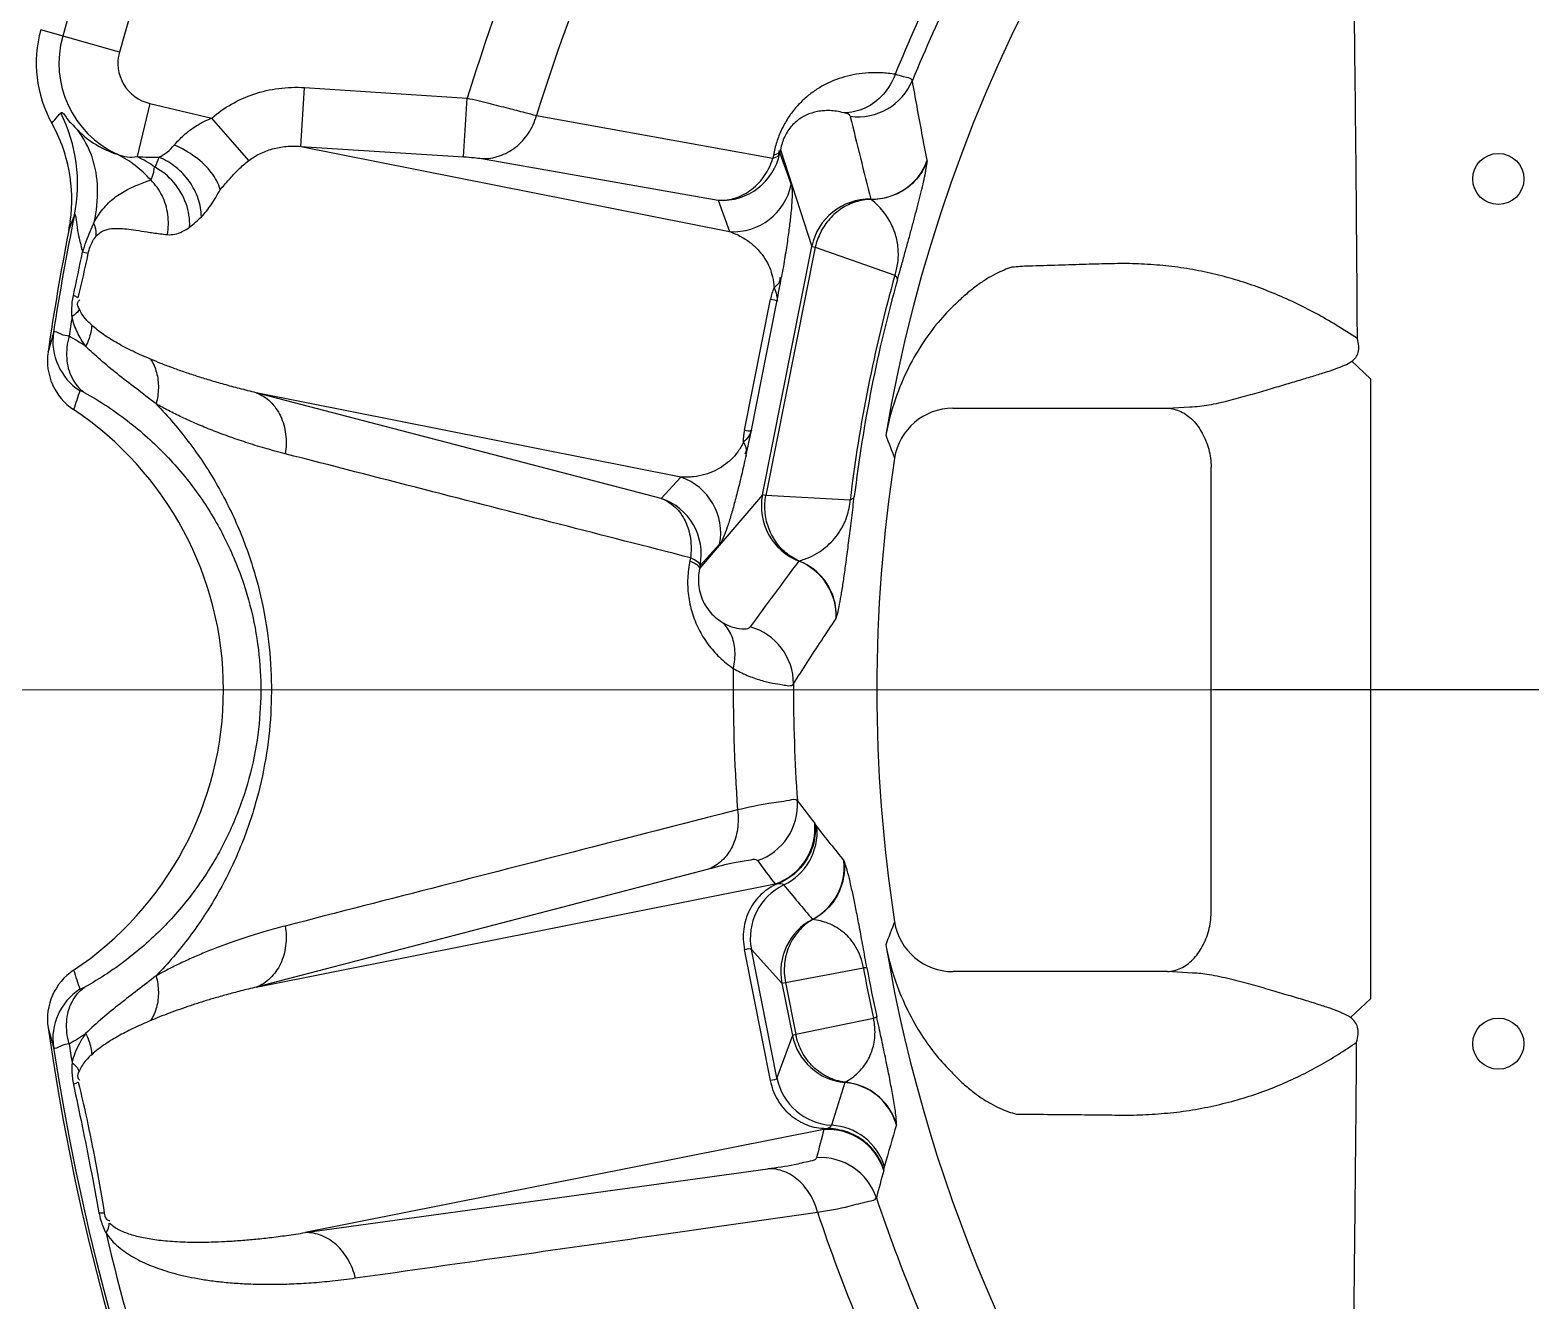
# Model space of a CAD drawing. Header units: millimetres. Extents: x 100 to 1590, y 100 to 694.
# Drawn here: x 1247.01 to 1247.689, y 537.182 to 537.757 of the extents above; entities that cross this region are included whole.
import ezdxf

# ---------------------------------------------------------------- set-up
doc = ezdxf.new("R2010")
doc.units = ezdxf.units.MM
doc.linetypes.add('CENTER', pattern=[2, 1.25, -0.25, 0.25, -0.25])
doc.layers.add('CL', color=1, linetype='CENTER', lineweight=9)
doc.layers.add('OUTLINE', color=6, linetype='Continuous', lineweight=9)

msp = doc.modelspace()

# ---------------------------------------------------------------- linework, layer by layer
at = {"color": 9, "linetype": 'Continuous'}
for p, q in [((1247.05029, 537.74749), (1247.01467, 537.75749)), ((1247.13248, 537.70476), (1247.13419, 537.73139)), ((1247.13419, 537.73139), (1247.20787, 537.72666)), ((1247.06403, 537.7242), (1247.05836, 537.70011)), ((1247.06403, 537.7242), (1247.09215, 537.71758)), ((1247.20616, 537.70003), (1247.20787, 537.72666)), ((1247.10892, 537.69836), (1247.09215, 537.71758)), ((1247.2392, 537.7187), (1247.34628, 537.69938)), ((1247.13248, 537.70476), (1247.32669, 537.66613)), ((1247.13248, 537.70476), (1247.20616, 537.70003)), ((1247.21436, 537.69923), (1247.32156, 537.68031)), ((1247.34655, 537.70082), (1247.34628, 537.69938)), ((1247.34975, 537.70321), (1247.34946, 537.70172)), ((1247.34946, 537.70172), (1247.35459, 537.68754)), ((1247.34975, 537.70321), (1247.36395, 537.65939)), ((1247.32156, 537.68031), (1247.32669, 537.66613)), ((1247.39064, 537.68072), (1247.39064, 537.68085)), ((1247.02735, 537.66665), (1247.0299, 537.67352)), ((1247.03616, 537.65614), (1247.03357, 537.65685)), ((1247.34156, 537.54683), (1247.36395, 537.65939)), ((1247.36552, 537.65908), (1247.34313, 537.54652)), ((1247.36395, 537.65939), (1247.36552, 537.65908)), ((1247.36552, 537.65908), (1247.40156, 537.64636)), ((1247.33342, 537.5761), (1247.34523, 537.63547)), ((1247.33656, 537.57609), (1247.34813, 537.63428)), ((1247.60848, 537.60734), (1247.61703, 537.59936)), ((1247.61703, 537.59936), (1247.61703, 537.3185)), ((1247.30456, 537.55487), (1247.11228, 537.59312)), ((1247.29576, 537.54523), (1247.11228, 537.59312)), ((1247.42782, 537.58609), (1247.52507, 537.58609)), ((1247.52507, 537.58609), (1247.53522, 537.58668)), ((1247.30456, 537.55487), (1247.29576, 537.54523)), ((1247.54482, 537.35744), (1247.54482, 537.55941)), ((1247.34156, 537.54683), (1247.31307, 537.51343)), ((1247.34313, 537.54652), (1247.34156, 537.54683)), ((1247.3813, 537.54448), (1247.34313, 537.54652)), ((1247.32214, 537.52441), (1247.31335, 537.51477)), ((1247.30897, 537.51829), (1247.3087, 537.51699)), ((1247.31335, 537.51477), (1247.31307, 537.51343)), ((1247.35801, 537.51679), (1247.35806, 537.51692)), ((1248.08016, 537.45842), (1247.54578, 537.45842)), ((1247.36546, 537.3977), (1247.36527, 537.39798)), ((1247.36572, 537.39725), (1247.36546, 537.3977)), ((1247.31706, 537.37718), (1247.11228, 537.32373)), ((1247.11228, 537.32373), (1247.34726, 537.37047)), ((1247.34832, 537.37052), (1247.34726, 537.37047)), ((1247.3643, 537.35435), (1247.36425, 537.35445)), ((1247.34523, 537.28138), (1247.33342, 537.34075)), ((1247.33656, 537.34076), (1247.3504, 537.32559)), ((1247.34813, 537.28257), (1247.33656, 537.34076)), ((1247.35197, 537.3259), (1247.38727, 537.33252)), ((1247.52507, 537.33076), (1247.42782, 537.33076)), ((1247.5364, 537.33011), (1247.52507, 537.33076)), ((1247.3504, 537.32559), (1247.35197, 537.3259)), ((1247.3504, 537.32559), (1247.35512, 537.30188)), ((1247.35197, 537.3259), (1247.35669, 537.3022)), ((1247.60795, 537.30996), (1247.61703, 537.3185)), ((1247.39183, 537.30959), (1247.35669, 537.3022)), ((1247.35512, 537.30188), (1247.34813, 537.28257)), ((1247.35669, 537.3022), (1247.35512, 537.30188)), ((1247.37895, 537.28052), (1247.37896, 537.28063)), ((1247.36939, 537.25922), (1247.13441, 537.21248)), ((1247.36939, 537.25922), (1247.37039, 537.25958)), ((1247.39669, 537.24155), (1247.39674, 537.24192)), ((1247.13441, 537.21248), (1247.34406, 537.24146)), ((1247.39655, 537.24069), (1247.39662, 537.24102)), ((1247.39662, 537.24102), (1247.39669, 537.24155))]:
    msp.add_line(p, q, dxfattribs=at)
for points in [[(1247.41625, 537.69818), (1247.41625, 537.69824), (1247.41626, 537.69829), (1247.41626, 537.69834), (1247.41625, 537.69838), (1247.41625, 537.69841), (1247.41625, 537.69844)], [(1247.40269, 537.64419), (1247.4027, 537.6444), (1247.40268, 537.64462), (1247.40262, 537.64484), (1247.40253, 537.64508), (1247.4024, 537.64532), (1247.40224, 537.64557), (1247.40205, 537.64582), (1247.40182, 537.64609), (1247.40156, 537.64636)], [(1247.0316, 537.63614), (1247.03141, 537.63625), (1247.0312, 537.63636), (1247.03098, 537.63647), (1247.03075, 537.63659), (1247.03051, 537.63671), (1247.03026, 537.63683), (1247.03, 537.63695), (1247.02973, 537.63708), (1247.02945, 537.6372)], [(1247.03235, 537.59408), (1247.03239, 537.59411), (1247.03247, 537.59411), (1247.0326, 537.59408), (1247.03278, 537.59401), (1247.03301, 537.59392), (1247.03328, 537.59379), (1247.03359, 537.59364), (1247.03394, 537.59346), (1247.03434, 537.59324)], [(1247.38317, 537.54605), (1247.3831, 537.54586), (1247.38299, 537.54567), (1247.38285, 537.54548), (1247.38268, 537.5453), (1247.38247, 537.54513), (1247.38223, 537.54496), (1247.38195, 537.54479), (1247.38164, 537.54464), (1247.3813, 537.54448)], [(1247.37493, 537.49074), (1247.37495, 537.49077), (1247.37496, 537.4908), (1247.37498, 537.49084), (1247.375, 537.49088), (1247.37502, 537.49093), (1247.37503, 537.49098)], [(1247.36626, 537.39638), (1247.36617, 537.39651), (1247.36608, 537.39664), (1247.36599, 537.39679), (1247.3659, 537.39694), (1247.36572, 537.39725)], [(1247.37854, 537.38084), (1247.37853, 537.38088), (1247.37851, 537.38092), (1247.37849, 537.38095), (1247.37848, 537.38098), (1247.37846, 537.381), (1247.37844, 537.38103)], [(1247.38892, 537.33241), (1247.38887, 537.33245), (1247.38878, 537.33248), (1247.38867, 537.33251), (1247.38851, 537.33252), (1247.38833, 537.33254), (1247.38811, 537.33254), (1247.38787, 537.33254), (1247.38758, 537.33253), (1247.38727, 537.33252)], [(1247.03434, 537.32361), (1247.03394, 537.32339), (1247.03359, 537.32321), (1247.03328, 537.32305), (1247.03301, 537.32293), (1247.03278, 537.32284), (1247.0326, 537.32277), (1247.03247, 537.32274), (1247.03239, 537.32274), (1247.03235, 537.32277)], [(1247.39332, 537.31032), (1247.39328, 537.31027), (1247.39322, 537.3102), (1247.39312, 537.31014), (1247.39298, 537.31006), (1247.39282, 537.30998), (1247.39262, 537.30989), (1247.39239, 537.3098), (1247.39213, 537.3097), (1247.39183, 537.30959)], [(1247.02945, 537.27965), (1247.02973, 537.27977), (1247.03, 537.2799), (1247.03026, 537.28002), (1247.03051, 537.28014), (1247.03075, 537.28026), (1247.03098, 537.28038), (1247.0312, 537.28049), (1247.03141, 537.2806), (1247.0316, 537.28071)], [(1247.40224, 537.2614), (1247.40225, 537.26142), (1247.40225, 537.26145), (1247.40226, 537.26148), (1247.40226, 537.26152), (1247.40226, 537.26156), (1247.40226, 537.26161)], [(1247.39674, 537.24192), (1247.39676, 537.24209), (1247.39679, 537.24225), (1247.39682, 537.24241), (1247.39686, 537.24255)], [(1247.04102, 537.22151), (1247.04133, 537.2215), (1247.04162, 537.22149), (1247.04191, 537.22147), (1247.04219, 537.22146), (1247.04245, 537.22144), (1247.04271, 537.22142), (1247.04295, 537.2214), (1247.04319, 537.22137), (1247.04341, 537.22134)]]:
    msp.add_lwpolyline(points, dxfattribs=at)
for centre in [(1247.67492, 537.68999), (1247.67492, 537.29811)]:
    msp.add_circle(centre, 0.01158, dxfattribs=at)
for centre, radius, start, end in [((1248.08016, 537.45842), 0.69242, 94.08851, 170.40167), ((1248.08016, 537.45842), 1.09637, 150.22289, 164.32149), ((1248.08016, 537.45842), 1.06967, 150.22289, 164.32149), ((1248.08016, 537.45842), 0.9126, 149.87178, 162.90724), ((1248.08016, 537.45842), 0.88031, 149.88772, 162.80266), ((1248.08016, 537.45842), 0.73363, 150.20516, 157.64787), ((1248.08016, 537.45842), 0.72532, 150.22052, 157.6153), ((1247.06832, 537.74243), 0.05573, 164.32149, 209.16962), ((1247.06832, 537.74243), 0.04543, 164.32149, 245.26451), ((1247.06832, 537.74243), 0.01873, 164.32149, 256.75), ((1247.38479, 537.74488), 0.02674, 262.62894, 337.50152), ((1246.9602, 537.68776), 0.07115, 348.45222, 26.84956), ((1250.28191, 538.41617), 2.98331, 193.52712, 194.26913), ((1246.95736, 537.6805), 0.07134, 352.17192, 29.1634), ((1247.06274, 537.74344), 0.04436, 225.09345, 252.37832), ((1247.03, 537.64353), 0.06329, 54.88812, 63.3769), ((1247.32325, 537.707), 0.02674, 266.38141, 348.63212), ((1247.39112, 537.70758), 0.02674, 268.96396, 340.00868), ((1247.32838, 537.69281), 0.02674, 266.38141, 348.63212), ((1247.39017, 537.65412), 0.02674, 88.98854, 168.62093), ((1248.08016, 537.45842), 1.07206, 168.42566, 171.30353), ((1246.95739, 537.68049), 0.07132, 348.8143, 352.18348), ((1248.08016, 537.45842), 1.0732, 168.81231, 171.79856), ((1245.53303, 537.96066), 1.53098, 347.80295, 348.55441), ((1246.43068, 537.78371), 0.61878, 346.20272, 348.10214), ((1247.4654, 537.53999), 0.11052, 91.66442, 95.624), ((1243.31903, 538.37334), 4.09632, 349.60573, 349.76652), ((1248.0472, 537.46498), 0.67063, 164.3085, 173.19154), ((1248.02275, 537.46984), 0.6441, 164.29487, 173.20513), ((1247.37332, 537.62989), 0.02865, 157.79724, 168.75578), ((1248.08016, 537.45842), 1.06481, 170.87074, 171.34025), ((1247.95663, 537.35597), 0.97287, 164.22117, 164.77113), ((1247.04681, 537.6165), 0.02669, 171.34463, 237.17827), ((1246.9372, 537.46254), 0.18043, 57.17907, 59.97246), ((1247.04441, 537.60769), 0.02675, 171.77305, 236.21085), ((1248.89425, 536.98027), 1.96047, 161.75448, 162.01932), ((1246.94461, 537.45842), 0.15281, 303.76085, 56.23915), ((1247.42784, 537.55935), 0.02674, 90.04995, 171.0832), ((1247.53272, 537.64911), 0.06248, 272.28648, 280.20438), ((1247.36151, 537.57051), 0.02865, 168.74422, 179.70276), ((1243.31448, 538.43881), 4.11356, 347.73369, 347.89379), ((1248.33466, 537.92822), 1.00198, 200.71035, 201.34646), ((1248.08016, 537.45842), 0.68682, 171.20024, 188.79976), ((1247.29591, 537.52957), 0.02674, 348.86788, 71.11859), ((1247.28711, 537.51993), 0.02674, 348.86798, 71.11862), ((1247.3678, 537.54168), 0.02674, 168.87907, 248.51146), ((1249.6411, 535.80974), 2.85071, 143.21478, 143.95987), ((1247.34822, 537.49191), 0.02674, 357.49143, 68.53588), ((1247.32889, 537.46119), 0.02674, 359.89938, 74.58662), ((1248.08016, 537.45842), 0.75185, 179.26014, 184.14984), ((1248.08016, 537.45842), 0.72453, 179.78545, 183.97841), ((1247.33069, 537.40635), 0.02674, 288.86408, 3.87221), ((1248.17664, 538.03539), 1.0318, 217.43774, 218.15309), ((1247.33862, 537.39577), 0.02674, 288.86458, 4.72518), ((1247.33962, 537.39412), 0.02673, 295.66687, 4.86053), ((1248.17751, 538.02756), 1.02787, 217.88424, 218.97691), ((1248.19882, 538.01682), 1.06907, 216.4906, 217.19898), ((1247.35187, 537.37814), 0.02673, 297.58733, 6.18782), ((1247.36279, 537.34592), 0.02674, 115.68564, 191.13531), ((1249.05141, 538.78118), 2.20955, 219.69247, 220.21918), ((1247.37663, 537.33075), 0.02674, 117.60087, 191.13634), ((1248.33467, 536.98862), 1.00199, 158.65355, 159.28965), ((1247.42784, 537.3575), 0.02674, 188.9168, 269.95005), ((1248.08016, 537.45842), 0.69242, 189.59833, 246.68372), ((1248.91631, 537.94379), 1.98368, 197.98223, 198.24397), ((1248.04722, 537.45187), 0.67065, 190.25112, 192.24888), ((1248.02274, 537.447), 0.6441, 190.24803, 192.25197), ((1247.53393, 537.26841), 0.06174, 80.73411, 87.70856), ((1247.04681, 537.30034), 0.02669, 122.819, 188.64991), ((1248.08016, 537.45842), 1.0732, 188.20144, 235.91619), ((1247.95505, 537.56044), 0.97122, 195.2284, 195.7793), ((1248.08016, 537.45842), 1.07206, 188.69647, 236.29203), ((1246.93717, 537.45435), 0.18048, 300.0282, 302.82081), ((1248.08016, 537.45842), 1.06481, 188.65975, 189.12926), ((1247.38133, 537.30715), 0.02674, 191.36365, 264.89914), ((1247.37434, 537.28784), 0.02674, 191.36467, 266.81438), ((1249.46021, 536.61542), 2.18495, 162.27785, 162.81049), ((1247.37658, 537.25389), 0.02673, 16.3136, 84.91285), ((1247.46032, 537.38), 0.11387, 268.15622, 269.79895), ((1248.40348, 536.98795), 1.06907, 165.30102, 166.0094), ((1247.37109, 537.23253), 0.02674, 17.77494, 93.63543), ((1247.37138, 537.23445), 0.02673, 17.63926, 86.83188), ((1248.37884, 536.97245), 1.01845, 163.51803, 164.62081), ((1247.36782, 537.21973), 0.02674, 18.6285, 93.63757), ((1248.39009, 536.9623), 1.0318, 164.34691, 165.06226), ((1248.08016, 537.45842), 0.72453, 198.52159, 206.47841), ((1248.08016, 537.45842), 0.75185, 198.35016, 206.64984), ((1248.08016, 537.45842), 1.06481, 193.37074, 211.62926)]:
    msp.add_arc(centre, radius, start, end, dxfattribs=at)
at = {"color": 7, "linetype": 'Continuous'}
msp.add_arc((1247.04441, 537.30916), 0.02675, 123.78916, 188.22694, dxfattribs=at)
at = {"color": 7, "linetype": 'Continuous', "start_tangent": (0.505567, 0.862787), "end_tangent": (0.503519, 0.863984)}
msp.add_spline([(1246.84655, 537.52163), (1246.85267, 537.532), (1246.86171, 537.54753), (1246.87076, 537.56304), (1246.87982, 537.57856), (1246.88887, 537.59408), (1246.89793, 537.60961), (1246.90694, 537.62507), (1246.91601, 537.64061), (1246.92552, 537.65692), (1246.93602, 537.67492), (1246.94796, 537.69539), (1246.96139, 537.71842), (1246.97614, 537.74371), (1246.99192, 537.77077), (1247.0083, 537.79885), (1247.02507, 537.8276), (1247.04247, 537.85743), (1247.0606, 537.88853)], degree=3, dxfattribs=at)
at = {"color": 9, "linetype": 'Continuous'}
for points, start_tangent, end_tangent in [([(1247.61107, 537.61761), (1247.61068, 537.67351), (1247.61018, 537.72544), (1247.60963, 537.77164), (1247.60914, 537.81331), (1247.60898, 537.85065), (1247.60965, 537.88473)], (-0.0055, 0.999985), (0.042486, 0.999097)), ([(1247.40165, 537.73742), (1247.39545, 537.73807), (1247.38958, 537.73805), (1247.38404, 537.73742), (1247.37879, 537.73625), (1247.37381, 537.73454), (1247.3691, 537.73231), (1247.36464, 537.72952), (1247.36044, 537.72614), (1247.35656, 537.72214), (1247.35311, 537.71748), (1247.35024, 537.71231), (1247.34804, 537.70674), (1247.34655, 537.70082)], (-0.987402, 0.158234), (-0.183221, -0.983072)), ([(1247.09215, 537.71758), (1247.10101, 537.72387), (1247.11121, 537.72843), (1247.12242, 537.73101), (1247.13419, 537.73139)], (0.753423, 0.657536), (0.997935, -0.064238)), ([(1247.40165, 537.73742), (1247.39622, 537.72825), (1247.38801, 537.72209), (1247.37836, 537.71997)], (-0.339802, -0.940497), (-0.999977, 0.006778)), ([(1247.40949, 537.73464), (1247.40686, 537.73596), (1247.40165, 537.73742)], (-0.335071, 0.942193), (-0.974408, 0.224787)), ([(1247.41625, 537.69844), (1247.41383, 537.71073), (1247.41158, 537.7228), (1247.40949, 537.73464)], (-0.198362, 0.980129), (-0.16978, 0.985482)), ([(1247.20787, 537.72666), (1247.21757, 537.72427), (1247.22648, 537.72203), (1247.23389, 537.72012), (1247.2392, 537.7187)], (0.971781, -0.235885), (0.963802, -0.266619)), ([(1247.01966, 537.71527), (1247.02231, 537.71836), (1247.02371, 537.71986)], (0.641674, 0.766977), (0.702122, 0.712057)), ([(1247.02367, 537.7199), (1247.0265, 537.71742), (1247.02857, 537.71505), (1247.03142, 537.71203)], (0.678549, 0.734555), (0.70894, -0.705269)), ([(1247.07512, 537.70533), (1247.07942, 537.70979), (1247.08512, 537.71407), (1247.09215, 537.71758)], (0.644334, 0.764745), (0.929064, 0.369919)), ([(1247.21436, 537.69923), (1247.22238, 537.70039), (1247.22971, 537.70435), (1247.23553, 537.71069), (1247.2392, 537.7187)], (0.999204, -0.039901), (0.274107, 0.961699)), ([(1247.37836, 537.71997), (1247.37513, 537.72064), (1247.37207, 537.72093), (1247.36919, 537.72088), (1247.36646, 537.72051), (1247.36142, 537.7189), (1247.35692, 537.71604), (1247.35492, 537.71409), (1247.35313, 537.71178), (1247.35164, 537.70916), (1247.35051, 537.7063), (1247.34975, 537.70321)], (-0.966917, 0.255093), (-0.177827, -0.984062)), ([(1247.38136, 537.71836), (1247.37836, 537.71997)], (-0.23415, 0.9722), (-0.966912, 0.255111)), ([(1247.03881, 537.67032), (1247.0404, 537.68574), (1247.03788, 537.69995), (1247.03142, 537.71203)], (0.224755, 0.974415), (-0.611886, 0.790946)), ([(1247.06824, 537.69984), (1247.07192, 537.70219), (1247.07512, 537.70533)], (0.896318, 0.443412), (0.647073, 0.762428)), ([(1247.09588, 537.68507), (1247.09206, 537.69271), (1247.08473, 537.69987), (1247.07512, 537.70533)], (-0.232185, 0.972672), (-0.922902, 0.385035)), ([(1247.10892, 537.69836), (1247.11384, 537.7014), (1247.11954, 537.70357), (1247.12584, 537.70472), (1247.13248, 537.70476)], (0.792488, 0.609887), (0.996828, -0.079586)), ([(1247.04931, 537.70117), (1247.0538, 537.69999), (1247.05836, 537.70011)], (0.921998, -0.387194), (0.987071, 0.160284)), ([(1247.06445, 537.68951), (1247.05738, 537.69614), (1247.04931, 537.70117)], (-0.661391, 0.750041), (-0.897515, 0.440984)), ([(1247.05836, 537.70011), (1247.06345, 537.69987), (1247.06824, 537.69984)], (0.997658, -0.068403), (0.999884, 0.015212)), ([(1247.0664, 537.69531), (1247.06824, 537.69984)], (0.422462, 0.906381), (0.332746, 0.943017)), ([(1247.08741, 537.67284), (1247.08598, 537.68099), (1247.08197, 537.68876), (1247.07583, 537.69529), (1247.06824, 537.69984)], (-0.006315, 0.99998), (-0.922544, 0.385892)), ([(1247.09587, 537.68506), (1247.09988, 537.68965), (1247.10424, 537.69426), (1247.10892, 537.69836)], (0.663164, 0.748474), (0.792841, 0.609429)), ([(1247.20616, 537.70003), (1247.21104, 537.69964), (1247.21436, 537.69923)], (0.997945, -0.064069), (0.984723, -0.174125)), ([(1247.32156, 537.68031), (1247.32949, 537.68143), (1247.33675, 537.6853), (1247.34255, 537.69151), (1247.34628, 537.69938)], (0.999212, -0.039683), (0.290195, 0.956967)), ([(1247.34628, 537.69938), (1247.34907, 537.701), (1247.34912, 537.70168)], (0.952081, 0.305845), (-0.124464, 0.992224)), ([(1247.34655, 537.70082), (1247.34918, 537.70229), (1247.3492, 537.70309)], (0.950365, 0.311137), (-0.207441, 0.978247)), ([(1247.41625, 537.69818), (1247.41047, 537.68892), (1247.40142, 537.68275), (1247.39064, 537.68072)], (-0.34276, -0.939423), (-0.99981, 0.019473)), ([(1247.40269, 537.64419), (1247.4041, 537.6492), (1247.40488, 537.65202), (1247.40571, 537.65498), (1247.40653, 537.65796), (1247.40733, 537.66088), (1247.40811, 537.6637), (1247.40885, 537.66642), (1247.40957, 537.66908), (1247.41027, 537.6717), (1247.41163, 537.67684), (1247.4129, 537.68178), (1247.41404, 537.68646), (1247.41503, 537.69084), (1247.4158, 537.69482), (1247.41625, 537.69818)], (0.270661, 0.962675), (0.082492, 0.996592)), ([(1247.06445, 537.68951), (1247.06583, 537.69301), (1247.06613, 537.69532)], (0.525035, 0.85108), (0.042025, 0.999117)), ([(1247.08209, 537.66817), (1247.08048, 537.67876), (1247.07493, 537.68836), (1247.0664, 537.69531)], (0.048721, 0.998812), (-0.879708, 0.475515)), ([(1247.03881, 537.67032), (1247.04106, 537.67396), (1247.04346, 537.67707), (1247.046, 537.67972), (1247.0487, 537.68196), (1247.05161, 537.68391), (1247.05482, 537.68563), (1247.05836, 537.68721), (1247.06445, 537.68952)], (0.485182, 0.874413), (0.940921, 0.338625)), ([(1247.07198, 537.66478), (1247.0722, 537.67384), (1247.06959, 537.68241), (1247.06445, 537.68952)], (0.181945, 0.983309), (-0.715947, 0.698155)), ([(1247.08741, 537.67284), (1247.0918, 537.67825), (1247.09587, 537.68506)], (0.700039, 0.714105), (0.462537, 0.8866)), ([(1247.35459, 537.68754), (1247.35497, 537.68489), (1247.35493, 537.68074), (1247.35454, 537.67545), (1247.35424, 537.67252), (1247.35388, 537.66944), (1247.35347, 537.66618), (1247.35298, 537.66269), (1247.35241, 537.65888), (1247.35176, 537.65475), (1247.35103, 537.65035), (1247.35019, 537.64559)], (0.340075, -0.940398), (-0.17771, -0.984083)), ([(1247.39064, 537.68072), (1247.38381, 537.67959), (1247.37745, 537.67658), (1247.37203, 537.67191), (1247.36796, 537.66593), (1247.36552, 537.65908)], (-0.999771, -0.02141), (-0.21158, -0.977361)), ([(1247.40156, 537.64636), (1247.40232, 537.64895), (1247.40289, 537.65204), (1247.40313, 537.65531), (1247.40301, 537.65851), (1247.40257, 537.66167), (1247.40178, 537.66487), (1247.4006, 537.66808), (1247.39899, 537.67128), (1247.39688, 537.67448), (1247.39414, 537.67765), (1247.39064, 537.68072)], (0.328902, 0.944364), (-0.798374, 0.602162)), ([(1247.0299, 537.67352), (1247.03108, 537.66809), (1247.03206, 537.66315), (1247.03357, 537.65686)], (0.255656, 0.966768), (0.259569, -0.965725)), ([(1247.03357, 537.65686), (1247.03526, 537.66166), (1247.03703, 537.66619), (1247.03881, 537.67032)], (0.320495, 0.94725), (0.41128, 0.911509)), ([(1247.03982, 537.66413), (1247.03933, 537.66824), (1247.03849, 537.67011)], (-0.028304, 0.999599), (-0.542138, 0.84029)), ([(1247.08209, 537.66817), (1247.08478, 537.67035), (1247.08741, 537.67284)], (0.802365, 0.596833), (0.699994, 0.714149)), ([(1247.03616, 537.65614), (1247.03705, 537.65934), (1247.03982, 537.66413)], (0.207459, 0.978244), (0.665275, 0.746598)), ([(1247.03982, 537.66413), (1247.04287, 537.66643), (1247.04675, 537.66748), (1247.04986, 537.66759), (1247.05349, 537.66731), (1247.05776, 537.66674), (1247.06278, 537.66597), (1247.06559, 537.66555), (1247.06865, 537.66515), (1247.07198, 537.66478)], (0.665307, 0.74657), (0.995308, -0.096759)), ([(1247.07198, 537.66478), (1247.07534, 537.66496), (1247.07873, 537.66611), (1247.08209, 537.66817)], (0.995313, -0.096702), (0.802339, 0.596869)), ([(1247.32669, 537.66613), (1247.32949, 537.66503), (1247.33201, 537.66378), (1247.3364, 537.66082), (1247.33997, 537.65743), (1247.3427, 537.65382), (1247.34474, 537.64995), (1247.34617, 537.64557), (1247.3468, 537.64071)], (0.947576, -0.319531), (0.028833, -0.999584)), ([(1247.45457, 537.64998), (1247.451, 537.64867), (1247.44722, 537.64692), (1247.4432, 537.64465), (1247.43893, 537.64179), (1247.43451, 537.63831), (1247.42999, 537.63416)], (-0.951864, -0.30652), (-0.711693, -0.702491)), ([(1247.61107, 537.61761), (1247.60153, 537.62371), (1247.59206, 537.62915), (1247.58256, 537.63398), (1247.57297, 537.63823), (1247.56324, 537.64192), (1247.55329, 537.64504), (1247.54305, 537.64757), (1247.53247, 537.64954), (1247.52156, 537.65086), (1247.51056, 537.65154), (1247.49963, 537.65156), (1247.48815, 537.65125), (1247.47562, 537.65086), (1247.46219, 537.65047)], (-0.83005, 0.557689), (-0.999578, -0.029031)), ([(1247.3468, 537.64071), (1247.34951, 537.64383), (1247.34946, 537.64538)], (0.786224, 0.617942), (-0.27542, 0.961324)), ([(1247.02884, 537.62737), (1247.02874, 537.63096), (1247.02894, 537.6341), (1247.02945, 537.6372)], (-0.066082, 0.997814), (0.21182, 0.977309)), ([(1247.3468, 537.64071), (1247.34799, 537.63732), (1247.34813, 537.63428)], (0.434863, -0.900497), (-0.123511, -0.992343)), ([(1247.03215, 537.63096), (1247.03015, 537.62855), (1247.02871, 537.62769)], (-0.545702, -0.837979), (-0.93098, -0.365071)), ([(1247.03215, 537.63096), (1247.03138, 537.63402), (1247.03229, 537.63519)], (-0.376737, 0.92632), (0.810226, 0.586118)), ([(1247.03771, 537.62373), (1247.03439, 537.62723), (1247.03215, 537.63096)], (-0.740935, 0.671576), (-0.375805, 0.926699)), ([(1247.34523, 537.63547), (1247.34813, 537.63428)], (0.980813, -0.19495), (0.16377, -0.986499)), ([(1247.42999, 537.63416), (1247.42216, 537.62618), (1247.41466, 537.61633), (1247.40776, 537.60446), (1247.40184, 537.59036), (1247.39743, 537.57388)], (-0.745116, -0.666935), (-0.189333, -0.981913)), ([(1247.03499, 537.61416), (1247.03295, 537.61727), (1247.03122, 537.62048), (1247.02983, 537.62383), (1247.02884, 537.62737)], (-0.581513, 0.813537), (-0.203678, 0.979038)), ([(1247.03771, 537.62373), (1247.03733, 537.62059), (1247.03642, 537.61738), (1247.03499, 537.61416)], (-0.037516, -0.999296), (-0.463801, -0.885939)), ([(1247.06443, 537.60829), (1247.05645, 537.61187), (1247.04939, 537.61553), (1247.04312, 537.61945), (1247.03771, 537.62373)], (-0.920606, 0.390493), (-0.740733, 0.671799)), ([(1247.02043, 537.62052), (1247.02367, 537.61982), (1247.02749, 537.61875)], (0.485016, 0.874505), (0.960375, -0.278713)), ([(1247.02749, 537.61875), (1247.02639, 537.60875), (1247.0288, 537.59979), (1247.03434, 537.59324)], (-0.273109, -0.961983), (0.810192, -0.586164)), ([(1247.60848, 537.60734), (1247.61146, 537.61138), (1247.61167, 537.61419), (1247.61107, 537.61761)], (0.827607, 0.561308), (-0.257401, 0.966305)), ([(1247.06688, 537.58802), (1247.05771, 537.5951), (1247.04935, 537.60164), (1247.04173, 537.60794), (1247.03499, 537.61416)], (-0.79055, 0.612397), (-0.708459, 0.705752)), ([(1247.11228, 537.59312), (1247.10471, 537.59499), (1247.09776, 537.59686), (1247.0913, 537.59873), (1247.08525, 537.60061), (1247.0795, 537.60253), (1247.07404, 537.60448), (1247.06902, 537.6064), (1247.06443, 537.60829)], (-0.973048, 0.230604), (-0.920601, 0.390505)), ([(1247.06443, 537.60829), (1247.06708, 537.60229), (1247.06792, 537.59534), (1247.06688, 537.58802)], (0.546856, -0.837227), (-0.259315, -0.965793)), ([(1247.54379, 537.58761), (1247.55283, 537.5896), (1247.56157, 537.59194), (1247.56978, 537.59431), (1247.57734, 537.59655), (1247.58425, 537.59862), (1247.59057, 537.60053), (1247.59623, 537.60228), (1247.60113, 537.60393), (1247.60523, 537.60557), (1247.60848, 537.60734)], (0.984124, 0.177482), (0.826867, 0.562397)), ([(1247.03434, 537.59324), (1247.05506, 537.57951), (1247.07246, 537.56361), (1247.08675, 537.54601), (1247.09809, 537.52693), (1247.10645, 537.50681), (1247.11171, 537.48655), (1247.11408, 537.46698), (1247.11396, 537.4479), (1247.11134, 537.42841), (1247.10591, 537.40845), (1247.09748, 537.3887), (1247.08614, 537.36997), (1247.07195, 537.3527), (1247.05476, 537.3371), (1247.03434, 537.32361)], (0.874797, -0.484489), (-0.874796, -0.484491)), ([(1247.11228, 537.59312), (1247.11861, 537.58906), (1247.12322, 537.58256), (1247.12558, 537.57437), (1247.12542, 537.56543)], (0.934077, -0.357071), (-0.158434, -0.98737)), ([(1247.06688, 537.58802), (1247.08222, 537.57003), (1247.09488, 537.55064), (1247.10491, 537.53009), (1247.11221, 537.50891), (1247.11679, 537.48791), (1247.1189, 537.46756), (1247.11881, 537.44759), (1247.11653, 537.42735), (1247.11184, 537.40662), (1247.10452, 537.38582), (1247.09454, 537.36561), (1247.082, 537.34653), (1247.06688, 537.32883)], (0.696469, -0.717587), (-0.696492, -0.717565)), ([(1247.12542, 537.56543), (1247.11611, 537.56798), (1247.10756, 537.57061), (1247.09965, 537.57332), (1247.09224, 537.57611), (1247.08522, 537.579), (1247.07856, 537.58201), (1247.07246, 537.58502), (1247.06688, 537.58802)], (-0.968431, 0.249283), (-0.871997, 0.489511)), ([(1247.52507, 537.58609), (1247.53105, 537.58456), (1247.53647, 537.58066), (1247.54082, 537.57478), (1247.5437, 537.56746), (1247.54482, 537.55941)], (0.998868, -0.047559), (0.026082, -0.99966)), ([(1247.33656, 537.57609), (1247.33526, 537.57333), (1247.33287, 537.57066)], (-0.265593, -0.964085), (-0.746381, -0.665519)), ([(1247.33656, 537.57609), (1247.33342, 537.5761)], (-0.528512, -0.848926), (-0.980757, 0.19523)), ([(1247.33287, 537.57066), (1247.33042, 537.56639), (1247.32742, 537.5629), (1247.32399, 537.56007), (1247.32004, 537.55777), (1247.31548, 537.55603), (1247.31032, 537.555), (1247.30754, 537.55481), (1247.30456, 537.55487)], (-0.409713, -0.912215), (-0.997726, 0.067402)), ([(1247.33287, 537.57066), (1247.33417, 537.56674), (1247.33353, 537.56533)], (0.489689, -0.871897), (-0.622282, -0.782793)), ([(1247.30897, 537.51829), (1247.24951, 537.53353), (1247.1884, 537.54923), (1247.12542, 537.56543)], (-0.968737, 0.248088), (-0.96843, 0.249284)), ([(1247.33413, 537.56486), (1247.33308, 537.56013), (1247.33207, 537.55576), (1247.3311, 537.55171), (1247.33016, 537.54797), (1247.32926, 537.54451), (1247.32838, 537.54129), (1247.32752, 537.53828), (1247.32668, 537.53546), (1247.32584, 537.53286), (1247.32424, 537.52842), (1247.32214, 537.52441)], (-0.212464, -0.977169), (-0.674005, -0.738727)), ([(1247.29576, 537.54523), (1247.30197, 537.54129), (1247.30653, 537.53498), (1247.30896, 537.52702), (1247.30897, 537.51829)], (0.933767, -0.357881), (-0.135808, -0.990735)), ([(1247.35806, 537.51692), (1247.35218, 537.52057), (1247.34746, 537.52579), (1247.34424, 537.53218), (1247.34276, 537.53926), (1247.34313, 537.54652)], (-0.915475, 0.402376), (0.178545, 0.983932)), ([(1247.35806, 537.51692), (1247.36067, 537.51772), (1247.36531, 537.51978), (1247.36927, 537.52236), (1247.37265, 537.52534), (1247.37553, 537.52875), (1247.37793, 537.53259), (1247.37983, 537.53702), (1247.3813, 537.54448)], (0.968035, 0.250815), (0.05772, 0.998333)), ([(1247.37503, 537.49098), (1247.37603, 537.49484), (1247.37699, 537.49973), (1247.37745, 537.50248), (1247.37792, 537.50542), (1247.37838, 537.50854), (1247.37885, 537.51184), (1247.37933, 537.51534), (1247.37982, 537.51903), (1247.38033, 537.52294), (1247.38086, 537.52712), (1247.38142, 537.53161), (1247.382, 537.53636), (1247.38259, 537.5412), (1247.38317, 537.54605)], (0.305126, 0.952312), (0.118807, 0.992917)), ([(1247.3087, 537.51699), (1247.30772, 537.50909), (1247.30804, 537.50128), (1247.30969, 537.49346), (1247.31268, 537.486), (1247.31687, 537.47922), (1247.32212, 537.47324), (1247.32837, 537.46813)], (-0.203474, -0.97908), (0.822181, -0.569226)), ([(1247.30871, 537.51699), (1247.31112, 537.51567), (1247.31307, 537.51343)], (0.903501, -0.428586), (-0.034457, -0.999406)), ([(1247.31335, 537.51477), (1247.3114, 537.51698), (1247.30897, 537.51829)], (0.032078, 0.999485), (-0.904889, 0.425648)), ([(1247.37503, 537.49098), (1247.37324, 537.50176), (1247.36724, 537.51092), (1247.35806, 537.51692)], (0.042832, 0.999082), (-0.931157, 0.36462)), ([(1247.31307, 537.51343), (1247.31255, 537.50935), (1247.31272, 537.50535), (1247.31359, 537.50139), (1247.31517, 537.49766), (1247.31738, 537.49431), (1247.32015, 537.49142), (1247.32345, 537.48899)], (-0.206664, -0.978412), (0.852897, -0.522079)), ([(1247.32345, 537.48899), (1247.3262, 537.48758), (1247.32886, 537.48667), (1247.33344, 537.48613), (1247.336, 537.48696)], (0.852872, -0.522121), (0.588401, 0.808569)), ([(1247.32837, 537.46813), (1247.32913, 537.47619), (1247.32743, 537.48341), (1247.32345, 537.48899)], (0.234846, 0.972032), (-0.738259, 0.674518)), ([(1247.35563, 537.46114), (1247.36185, 537.47087), (1247.36828, 537.48074), (1247.37493, 537.49074)], (0.53484, 0.844953), (0.558341, 0.829611)), ([(1247.32837, 537.46813), (1247.33466, 537.46501), (1247.34069, 537.46283), (1247.34616, 537.46145), (1247.35074, 537.46078), (1247.35563, 537.46114)], (0.868191, -0.49623), (0.607739, 0.794137)), ([(1247.35737, 537.40816), (1247.35367, 537.40837), (1247.34453, 537.40697), (1247.33028, 537.40402)], (-0.679784, 0.733412), (-0.976006, -0.217744)), ([(1247.33028, 537.40402), (1247.26442, 537.38714), (1247.19615, 537.36962), (1247.12542, 537.35142)], (-0.968788, -0.247892), (-0.96843, -0.249284)), ([(1247.33028, 537.40402), (1247.33024, 537.39531), (1247.3278, 537.38738), (1247.32324, 537.38111), (1247.31706, 537.37718)], (0.132895, -0.99113), (-0.933991, -0.357296)), ([(1247.12835, 536.9121), (1247.11236, 536.93957), (1247.08875, 536.98007), (1247.06573, 537.01953), (1247.04336, 537.0579), (1247.02163, 537.09514), (1247.00061, 537.13119), (1246.98037, 537.16588), (1246.96131, 537.19856), (1246.94412, 537.22804), (1246.92912, 537.25376), (1246.91588, 537.27645), (1246.90375, 537.29725), (1246.8922, 537.31706), (1246.88127, 537.3358), (1246.87129, 537.3529), (1246.86221, 537.36846), (1246.85349, 537.38346), (1246.84761, 537.39345)], (-0.505982, 0.862544), (-0.506637, 0.862159)), ([(1247.36546, 537.3977), (1247.36478, 537.38915), (1247.36143, 537.38126), (1247.35575, 537.37482), (1247.34832, 537.37052)], (0.082907, -0.996557), (-0.934425, -0.356159)), ([(1247.33934, 537.38105), (1247.33628, 537.38132), (1247.32876, 537.38001), (1247.31706, 537.37718)], (-0.597725, 0.801701), (-0.967526, -0.252771)), ([(1247.37854, 537.38084), (1247.37756, 537.37033), (1247.37255, 537.36101), (1247.3643, 537.35435)], (0.106913, -0.994268), (-0.88691, -0.461942)), ([(1247.38892, 537.33241), (1247.38802, 537.33738), (1247.38714, 537.34217), (1247.3863, 537.34671), (1247.38551, 537.35092), (1247.38476, 537.35482), (1247.38406, 537.35843), (1247.38339, 537.36175), (1247.38275, 537.36483), (1247.38213, 537.36773), (1247.38152, 537.37045), (1247.38031, 537.37534), (1247.37854, 537.38084)], (-0.178593, 0.983923), (-0.388217, 0.921568)), ([(1247.34832, 537.37052), (1247.34102, 537.3658), (1247.33574, 537.35867), (1247.3331, 537.34997), (1247.33342, 537.34075)], (-0.925395, -0.379003), (0.19509, -0.980785)), ([(1247.3512, 537.37002), (1247.34832, 537.37052)], (-0.639671, 0.768649), (-0.99948, -0.032238)), ([(1247.52507, 537.33076), (1247.53105, 537.33229), (1247.53647, 537.33619), (1247.54082, 537.34207), (1247.5437, 537.34939), (1247.54482, 537.35744)], (0.998868, 0.047559), (0.026082, 0.99966)), ([(1247.12542, 537.35142), (1247.11675, 537.34906), (1247.10889, 537.34667), (1247.1017, 537.34426), (1247.09505, 537.34183), (1247.08882, 537.33936), (1247.08288, 537.33682), (1247.07716, 537.33417), (1247.07176, 537.33147), (1247.06688, 537.32883)], (-0.96843, -0.249286), (-0.872004, -0.489499)), ([(1247.12542, 537.35142), (1247.12558, 537.34248), (1247.12322, 537.33429), (1247.11861, 537.32779), (1247.11228, 537.32373)], (0.158434, -0.98737), (-0.934077, -0.357071)), ([(1247.3643, 537.35435), (1247.35807, 537.34928), (1247.35368, 537.34237), (1247.35158, 537.33431), (1247.35197, 537.3259)], (-0.868939, -0.494919), (0.193831, -0.981035)), ([(1247.38727, 537.33252), (1247.38596, 537.33751), (1247.38393, 537.34183), (1247.38142, 537.3454), (1247.37854, 537.34831), (1247.37521, 537.35072), (1247.37132, 537.35264), (1247.3643, 537.35435)], (-0.163169, 0.986598), (-0.994167, 0.107853)), ([(1247.33342, 537.34075), (1247.33656, 537.34076)], (0.980757, 0.19523), (0.528493, -0.848938)), ([(1247.39743, 537.34297), (1247.40142, 537.32772), (1247.40672, 537.31454), (1247.41286, 537.30329), (1247.41956, 537.2938), (1247.42657, 537.28593)], (0.189327, -0.981914), (0.707187, -0.707027)), ([(1247.02749, 537.2981), (1247.02639, 537.3081), (1247.0288, 537.31706), (1247.03434, 537.32361)], (-0.27318, 0.961963), (0.81017, 0.586195)), ([(1247.06688, 537.32883), (1247.05853, 537.32238), (1247.05057, 537.31618), (1247.04269, 537.30974), (1247.03499, 537.30269)], (-0.790516, -0.612441), (-0.708045, -0.706167)), ([(1247.06688, 537.32883), (1247.06792, 537.32151), (1247.06708, 537.31456), (1247.06443, 537.30856)], (0.25931, -0.965794), (-0.546834, -0.837241)), ([(1247.11228, 537.32373), (1247.10524, 537.32199), (1247.09884, 537.32029), (1247.09297, 537.31862), (1247.08754, 537.31697), (1247.08245, 537.31532), (1247.07759, 537.31365), (1247.07289, 537.31194), (1247.06845, 537.31022), (1247.06443, 537.30856)], (-0.973047, -0.230605), (-0.9206, -0.390507)), ([(1247.60795, 537.30996), (1247.60419, 537.312), (1247.59938, 537.31389), (1247.59368, 537.31578), (1247.58714, 537.31781), (1247.57981, 537.32001), (1247.57175, 537.32239), (1247.56297, 537.32489), (1247.55359, 537.32733), (1247.54387, 537.32935)], (-0.824828, 0.565384), (-0.986905, 0.1613)), ([(1247.40226, 537.26161), (1247.40198, 537.26579), (1247.40154, 537.26917), (1247.40096, 537.2728), (1247.40031, 537.27647), (1247.39962, 537.28011), (1247.3989, 537.28379), (1247.39812, 537.28765), (1247.39724, 537.29195), (1247.3963, 537.29643), (1247.39535, 537.30089), (1247.39438, 537.30543), (1247.39332, 537.31032)], (0.005924, 0.999982), (-0.212161, 0.977235)), ([(1247.61074, 537.29876), (1247.61136, 537.30248), (1247.61113, 537.30556), (1247.60795, 537.30996)], (0.244953, 0.969535), (-0.824731, 0.565525)), ([(1247.06443, 537.30856), (1247.05716, 537.30532), (1247.05041, 537.30189), (1247.04391, 537.29794), (1247.03771, 537.29312)], (-0.920575, -0.390565), (-0.740442, -0.67212)), ([(1247.37896, 537.28063), (1247.3822, 537.2827), (1247.38484, 537.28494), (1247.38698, 537.28728), (1247.38863, 537.2896), (1247.3904, 537.29292), (1247.39157, 537.29617), (1247.39231, 537.29972), (1247.39256, 537.30341), (1247.39183, 537.30959)], (0.877212, 0.480103), (-0.227763, 0.973717)), ([(1247.02749, 537.2981), (1247.02367, 537.29703), (1247.02043, 537.29633)], (-0.960375, -0.278712), (-0.485028, 0.874499)), ([(1247.03499, 537.30269), (1247.03219, 537.29825), (1247.03014, 537.29387), (1247.02884, 537.28948)], (-0.581442, -0.813588), (-0.204413, -0.978885)), ([(1247.03499, 537.30269), (1247.03642, 537.29947), (1247.03733, 537.29626), (1247.03771, 537.29312)], (0.463802, -0.885939), (0.037515, -0.999296)), ([(1247.37896, 537.28063), (1247.37127, 537.28293), (1247.36457, 537.28763), (1247.35955, 537.29428), (1247.35669, 537.3022)], (-0.992192, 0.124716), (-0.196349, 0.980534)), ([(1247.45992, 537.26613), (1247.47435, 537.26605), (1247.48766, 537.26593), (1247.49986, 537.26579), (1247.51109, 537.26579), (1247.52219, 537.26642), (1247.53353, 537.26767), (1247.54471, 537.26969), (1247.5555, 537.27232), (1247.56582, 537.27555), (1247.57563, 537.27931), (1247.58494, 537.28354), (1247.59385, 537.28819), (1247.60242, 537.29327), (1247.61074, 537.29877)], (0.999993, -0.003792), (0.821458, 0.570269)), ([(1247.61607, 537.02141), (1247.61359, 537.03766), (1247.61174, 537.0552), (1247.61048, 537.07425), (1247.60973, 537.09501), (1247.60938, 537.11766), (1247.60935, 537.14239), (1247.60951, 537.16914), (1247.60978, 537.19794), (1247.61011, 537.22901), (1247.61044, 537.26259), (1247.61074, 537.29877)], (-0.176395, 0.984319), (0.007643, 0.999971)), ([(1247.02884, 537.28948), (1247.02875, 537.28568), (1247.02945, 537.27965)], (-0.065757, -0.997836), (0.211332, -0.977414)), ([(1247.02884, 537.28948), (1247.03126, 537.2871), (1247.03183, 537.28581)], (0.770567, -0.637359), (0.2455, -0.969396)), ([(1247.03771, 537.29312), (1247.03526, 537.29065), (1247.03215, 537.28589)], (-0.740854, -0.671666), (-0.376546, -0.926398)), ([(1247.03215, 537.28589), (1247.03137, 537.28279), (1247.03227, 537.28162)], (-0.376603, -0.926375), (0.804492, -0.593963)), ([(1247.34813, 537.28257), (1247.34523, 537.28138)], (-0.16339, -0.986562), (-0.980813, -0.19495)), ([(1247.42657, 537.28593), (1247.43133, 537.28109), (1247.43606, 537.27699), (1247.44065, 537.27362), (1247.44503, 537.27092), (1247.44915, 537.26884), (1247.45302, 537.26728), (1247.45666, 537.26619)], (0.674194, -0.738554), (0.969456, -0.245265)), ([(1247.02945, 537.27965), (1247.03337, 537.26093), (1247.03724, 537.24151), (1247.04102, 537.22151)], (0.212073, -0.977254), (0.177981, -0.984034)), ([(1247.0316, 537.28071), (1247.03596, 537.26166), (1247.03992, 537.24185), (1247.04341, 537.22134)], (0.239888, -0.970801), (0.149787, -0.988718)), ([(1247.37039, 537.25958), (1247.36184, 537.26114), (1247.35423, 537.26571), (1247.34846, 537.27274), (1247.34523, 537.28138)], (-0.999992, -0.00398), (-0.19509, 0.980785)), ([(1247.40226, 537.26161), (1247.39733, 537.27094), (1247.38913, 537.27763), (1247.37896, 537.28063)], (-0.2817, 0.959502), (-0.996175, 0.087376)), ([(1247.37039, 537.25958), (1247.37286, 537.26114)], (0.935736, 0.352701), (0.296549, 0.955018)), ([(1247.39662, 537.24102), (1247.39273, 537.24866), (1247.38661, 537.25468), (1247.3789, 537.25844), (1247.37039, 537.25958)], (-0.304758, 0.95243), (-0.999593, -0.028518)), ([(1247.34406, 537.24146), (1247.35595, 537.24332), (1247.3634, 537.24499), (1247.36612, 537.24641)], (0.990609, 0.136727), (0.245425, 0.969415)), ([(1247.36654, 537.22172), (1247.36317, 537.22975), (1247.35789, 537.23614), (1247.35127, 537.2402), (1247.34406, 537.24146)], (-0.256504, 0.966543), (-0.999627, -0.027295)), ([(1247.36654, 537.22173), (1247.38084, 537.22445), (1247.38981, 537.22666), (1247.39315, 537.22827)], (0.985039, 0.172332), (0.347373, 0.937727)), ([(1247.04102, 537.22151), (1247.04186, 537.21802), (1247.04421, 537.21219)], (0.178336, -0.98397), (0.442888, -0.896577)), ([(1247.04341, 537.22134), (1247.04439, 537.21862), (1247.046, 537.21793)], (0.105647, -0.994404), (0.996637, -0.081944)), ([(1247.15714, 537.19192), (1247.22923, 537.20215), (1247.29894, 537.21207), (1247.36654, 537.22173)], (0.99011, 0.140294), (0.989907, 0.141717)), ([(1247.04421, 537.21219), (1247.04554, 537.21531), (1247.04557, 537.21672)], (0.467898, 0.883783), (-0.14408, 0.989566)), ([(1247.0459, 537.21677), (1247.04992, 537.21391), (1247.05239, 537.21276), (1247.05513, 537.21177), (1247.05807, 537.21093), (1247.06121, 537.21022), (1247.06456, 537.20962), (1247.06819, 537.20912), (1247.07213, 537.20872), (1247.07645, 537.20842), (1247.08117, 537.20823), (1247.08635, 537.20817), (1247.09202, 537.20825), (1247.09814, 537.20849), (1247.10451, 537.2089), (1247.1112, 537.20947), (1247.11833, 537.21023), (1247.12602, 537.21122), (1247.13441, 537.21248)], (0.703183, -0.711009), (0.987227, 0.15932)), ([(1247.04421, 537.21219), (1247.04678, 537.20897), (1247.04975, 537.20612), (1247.05308, 537.20357), (1247.0567, 537.2013), (1247.06057, 537.19928), (1247.06466, 537.19748), (1247.06901, 537.19587), (1247.07369, 537.19441), (1247.07877, 537.1931), (1247.08429, 537.19194), (1247.09032, 537.19093), (1247.0969, 537.19011), (1247.10408, 537.1895), (1247.1118, 537.18914), (1247.11982, 537.18906), (1247.12821, 537.18925), (1247.13713, 537.18976), (1247.14672, 537.19062), (1247.15714, 537.19192)], (0.565695, -0.824614), (0.990109, 0.1403)), ([(1247.15714, 537.19192), (1247.15387, 537.20024), (1247.14856, 537.2069), (1247.14181, 537.21114), (1247.13441, 537.21248)], (-0.231475, 0.972841), (-0.99962, -0.027564))]:
    msp.add_spline(points, degree=3, dxfattribs=dict(at, start_tangent=start_tangent, end_tangent=end_tangent))
at = {"layer": 'CL'}
msp.add_line((1246.31816, 537.45842), (1249.67735, 537.45842), dxfattribs=at)
at = {"layer": 'OUTLINE', "start_tangent": (-0.736565, -0.676367), "end_tangent": (0.503695, -0.863882)}
msp.add_spline([(1247.31972, 538.28683), (1247.30018, 538.26845), (1247.23346, 538.19843), (1247.17927, 538.1314), (1247.1561, 538.09921), (1247.13518, 538.06797), (1247.11639, 538.03772), (1247.09934, 538.00879), (1247.08339, 537.98138), (1247.06821, 537.95538), (1247.03998, 537.90697), (1247.01432, 537.86297), (1246.99094, 537.82288), (1246.96959, 537.78628), (1246.95007, 537.7528), (1246.93218, 537.72214), (1246.91577, 537.69401), (1246.90071, 537.66818), (1246.88687, 537.64444), (1246.87411, 537.62257), (1246.86234, 537.60239), (1246.85153, 537.58385), (1246.84168, 537.56698), (1246.83273, 537.5516), (1246.82854, 537.54442), (1246.82441, 537.53741), (1246.82233, 537.53386), (1246.82022, 537.53024), (1246.81811, 537.52654), (1246.81597, 537.52268), (1246.81383, 537.51857), (1246.81182, 537.5143), (1246.80997, 537.50999), (1246.80826, 537.5056), (1246.80528, 537.49661), (1246.80294, 537.48744), (1246.8002, 537.46878), (1246.80007, 537.44989), (1246.801, 537.4405), (1246.80256, 537.4312), (1246.80477, 537.42204), (1246.8076, 537.41307), (1246.80925, 537.40866), (1246.81106, 537.40429), (1246.81303, 537.39996), (1246.81516, 537.39571), (1246.81733, 537.39172), (1246.81945, 537.38796), (1246.82154, 537.38435), (1246.82361, 537.38081), (1246.82769, 537.37389), (1246.83181, 537.36685), (1246.83607, 537.35952), (1246.84051, 537.3519), (1246.85003, 537.33558), (1246.86048, 537.31768), (1246.87185, 537.29817), (1246.88415, 537.27709), (1246.89741, 537.25435), (1246.91174, 537.22979), (1246.92721, 537.20326), (1246.9439, 537.17463), (1246.96191, 537.14377), (1246.98132, 537.11049), (1247.00224, 537.07462), (1247.02481, 537.03593), (1247.04916, 536.99417)], degree=3, dxfattribs=at)

doc.saveas('drawing.dxf')
